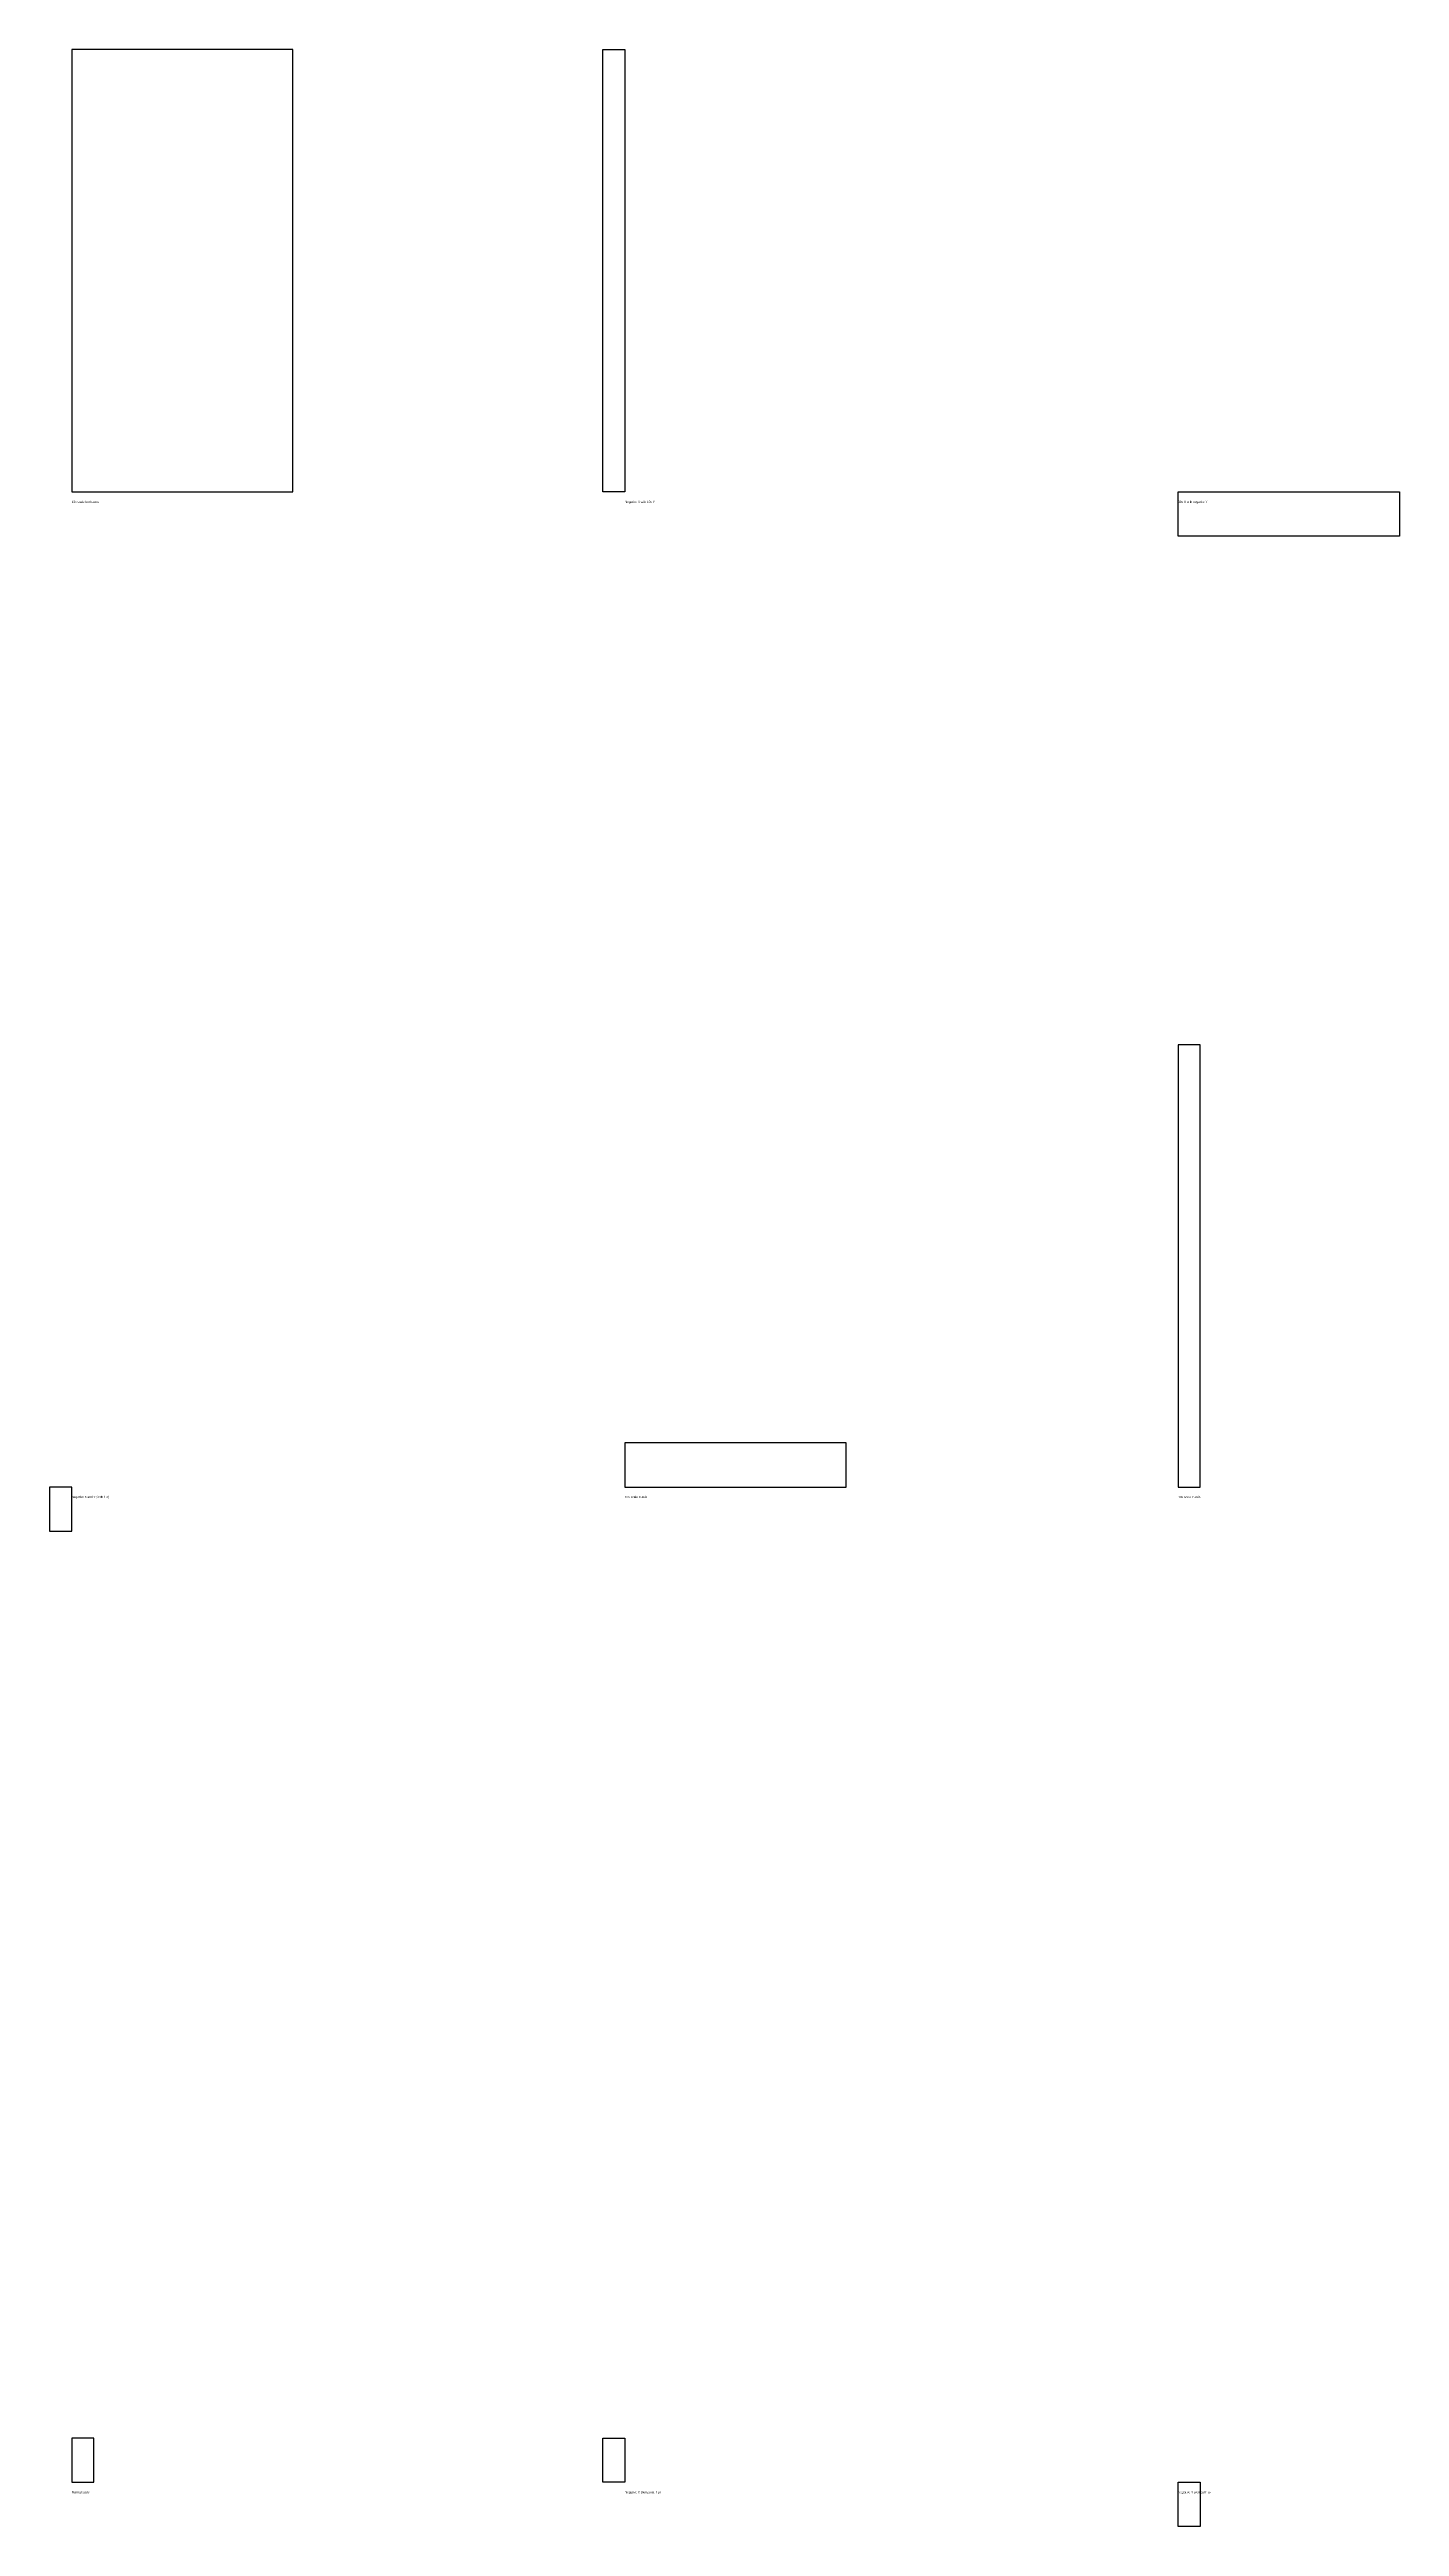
# Model space of a CAD drawing. Header units: metres. Extents: x 11000 to 72000, y 20000 to 132000.
import ezdxf

# ---------------------------------------------------------------- set-up
doc = ezdxf.new("R2010")
doc.units = ezdxf.units.M

# ---------------------------------------------------------------- blocks, each defined once
blk = doc.blocks.new('TEST_RECT_1000x2000')
blk.add_lwpolyline([(0, 0), (1000, 0), (1000, 2000), (0, 2000), (0, 0)], close=True)

msp = doc.modelspace()

# ---------------------------------------------------------------- block references
for p, xscale, yscale in [((12000, 112000), 10, 10), ((37000, 112000), -1, 10), ((62000, 112000), 10, -1), ((12000, 67000), -1, -1)]:
    msp.add_blockref('TEST_RECT_1000x2000', p, dxfattribs=dict(xscale=xscale, yscale=yscale))
for p, yscale in [((62000, 67000), 10), ((62000, 22000), -1)]:
    msp.add_blockref('TEST_RECT_1000x2000', p, dxfattribs=dict(yscale=yscale))
for p, xscale in [((37000, 67000), 10), ((37000, 22000), -1)]:
    msp.add_blockref('TEST_RECT_1000x2000', p, dxfattribs=dict(xscale=xscale))
msp.add_blockref('TEST_RECT_1000x2000', (12000, 22000))

# ---------------------------------------------------------------- texts
for s, p in [('10x scale both axes', (12000, 111500)), ('Negative X with 10x Y', (37000, 111500)), ('10x X with negative Y', (62000, 111500)), ('Negative X and Y (both flip)', (12000, 66500)), ('10x scale X-axis', (37000, 66500)), ('10x scale Y-axis', (62000, 66500)), ('Normal scale', (12000, 21500)), ('Negative X (horizontal flip)', (37000, 21500)), ('Negative Y (vertical flip)', (62000, 21500))]:
    msp.add_text(s, height=100).set_placement(p)

doc.saveas('drawing.dxf')
